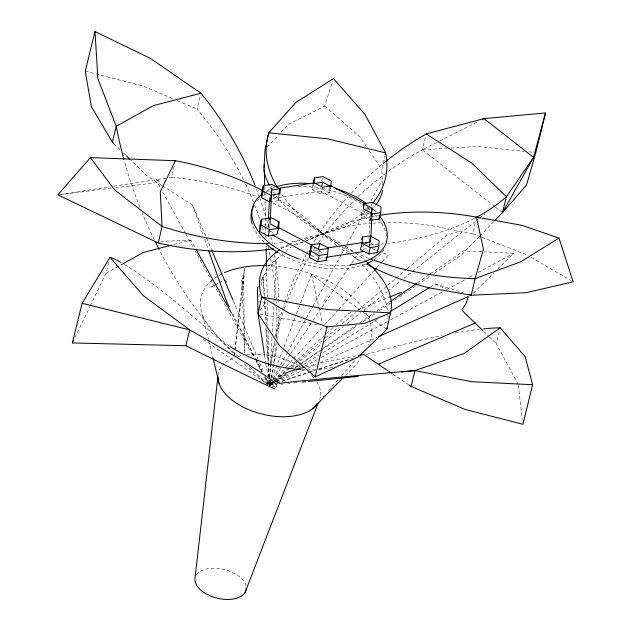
<?xml version="1.0" encoding="UTF-8"?>
<svg xmlns="http://www.w3.org/2000/svg" width="631" height="631" viewBox="0 0 631 631"><rect width="100%" height="100%" fill="white"/><g stroke="black" fill="none" stroke-linecap="round" stroke-linejoin="round"><path stroke-width="0.47" stroke-dasharray="3.15 2.37" d="M268.08 226.884L268.443 219.17M268.561 227.215L268.703 224.289L264.279 224.967M269.76 201.999L278.271 200.697L278.539 195.066M312.858 184.236L312.597 189.86L320.84 194.19L329.358 192.889L330.912 186.555M329.619 187.265L329.358 192.889L321.108 188.566L312.597 189.86L313.93 184.433M370.752 218.578L370.31 220.385L361.737 215.889L362.013 210.028L369.727 214.083M368.914 239.267L369.963 217.072L370.586 214.532L370.31 220.385M369.119 245.498L369.206 243.621M269.492 380.69A303.038 279.423 -27.9 0 0 269.327 384.524L269.682 378.632M269.737 377.654L270.502 363.953M270.557 362.975L272.103 335.582M272.324 331.669L273.862 304.268M273.917 303.29L276.394 259.262L263.048 277.056L261.013 286.569M234.219 355.876L234.764 351.033M234.874 350.063L243.345 274.501L244.82 353.021L241.87 280.519L244.986 267.812M234.243 355.86L234.85 350.97M234.969 349.992L245.104 267.836M258.773 297.027L259.586 293.226M168.761 177.721L171.64 177.272L174.14 166.229M382.394 184.891L381.881 169.455L383.135 163.934M383.34 163.011L385.005 155.644M480.972 236.917L472.714 233.691L475.624 220.803M90.312 305.854L106.118 273.184L109.092 261.068M243.487 179.764A290.552 247.794 57.8 0 0 197.061 109.06L200.5 95.084M270.738 188.929L271.851 184.402M269.405 198.899L269.816 197.211M268.009 231.829L268.427 230.141M268.869 228.335L269.54 225.614M278.271 200.697L279.77 194.6M321.818 181.121L322.488 178.407M273.262 198.315L320.485 191.098L321.108 188.566M320.84 194.19L322.551 187.218M318.568 253.402L319.46 249.773M361.737 215.889L363.014 210.659M371.533 205.966L371.974 204.152M369.427 246.5L370.097 243.787M388.333 171.466A290.552 264.334 -21.9 0 1 422.328 149.752L425.767 135.775M518.169 384.382L496.297 343.666L499.728 329.69M280.984 132.384L288.272 124.591L324.705 106.126L332.553 81.312M269.642 384.563L271.732 379.065M272.079 378.15L282.53 350.639M283.926 346.971L296.12 314.877M296.467 313.954L300.301 303.874M300.648 302.951L311.454 274.524L359.82 309.774M74.939 337.64L89.886 306.737M260.887 281.41L268.656 265.73L282.933 253.804M269.768 384.618L271.196 382.031M273.089 378.576L280.211 365.633M280.685 364.773L287.326 352.69M287.799 351.83L312.479 306.958M312.952 306.098L341.426 254.325M341.899 253.457L366.098 209.453M366.572 208.593L367.999 205.998M370.847 200.824L382.236 180.111M275.368 387.978L276.835 385.486A314.451 13.338 27.4 0 1 271.259 386.022M361.468 356.184L356.972 363.59L345.299 375.5M323.774 301.563L327.41 295.971M260.146 310.326L265.414 302.288L265.233 300.348M269.847 384.665L281.931 366.721M282.483 365.909L290.173 354.488M290.725 353.675L312.708 321.045M313.252 320.232L321.495 307.999M322.047 307.187L351.167 263.955M351.719 263.143L357.761 254.167M362.707 246.824L363.811 245.199M323.001 397.009L324.287 395.542M328.546 390.668L338.413 379.349M341.623 375.666L355.758 359.473M269.958 384.76L273.255 381.132M273.917 380.414L285.811 367.368M286.474 366.643L324.137 325.344M324.799 324.618L338.011 310.121M338.673 309.395L373.694 270.991M376.999 267.37L381.621 262.299M382.283 261.573L388.231 255.05L380.091 251.769M267.063 147.268L278.334 135.215M479.308 236.546L461.569 254.837L433.868 273.657M479.994 235.836L493.639 221.765M473.376 293.17L493.521 273.247M497.685 269.121L513.658 253.315L484.19 251.848M273.649 381.526L270.021 384.823L297.785 361.374M274.375 380.872L288.888 367.692M289.613 367.029L296.862 360.443M297.587 359.78L323.711 336.055M326.613 333.42L333.144 327.489M336.047 324.855L348.383 313.646L351.995 312.195M298.534 360.735L322.52 340.432M325.525 337.893L338.263 327.103M342.018 323.932L355.513 312.511M358.511 309.971L387 285.859M387.75 285.228L406.49 269.358M407.24 268.727L446.977 235.095L459.818 231.135M285.843 251.375L290.93 247.123M266.211 378.229L269.295 385.486L284.684 373.236M291.609 367.723L296.996 363.432M300.072 360.987L321.621 343.84M324.697 341.387L343.169 326.684M347.018 323.624L360.869 312.597M363.953 310.152L387.048 291.767M387.82 291.151L400.914 280.732M403.99 278.279L411.688 272.15M412.461 271.543L475.6 221.292M476.373 220.676L478.684 218.839M479.45 218.223L484.845 213.933M274.154 382.118L270.1 384.918L272.553 383.269M274.958 381.558L286.293 373.702M295.198 367.526L300.861 363.598M301.673 363.038L320.288 350.134M323.529 347.894L356.72 324.886M359.954 322.638L373.718 313.102M376.952 310.862L389.098 302.446M417.43 282.806L429.569 274.39M430.381 273.83L463.564 250.822L483.212 251.801M273.365 382.717L286.403 373.86M295.363 367.77L299.441 365.002M300.253 364.45L320.619 350.607M321.439 350.055L358.1 325.139M362.991 321.818L376.021 312.96M379.278 310.752L390.684 302.998M394.761 300.23L416.76 285.283M417.572 284.731L430.61 275.873M274.327 382.41L270.131 384.973L272.758 383.609M275.163 381.897L289.424 373.181M298.652 367.542L302.848 364.978M303.685 364.466L318.781 355.237M322.977 352.674L377.504 319.349M430.35 287.05L435.382 283.974L463.004 292.634M106.118 273.184L118.762 266.132M211.172 287.058L214.485 285.212M215.313 284.755L218.626 282.901M219.454 282.443L223.595 280.132M276.228 381.731L297.02 370.484M304.82 366.264L317.819 359.236M321.289 357.359L387.142 321.739M390.613 319.87L442.599 291.743M446.937 289.4L466.001 279.091M469.464 277.214L474.662 274.406M478.132 272.529L513.658 253.315M494.799 206.574L422.328 149.752L438.845 141.423M439.712 140.981L477.959 121.68M270.194 385.084L272.884 383.877M276.465 382.276L304.268 369.845M307.857 368.244L316.825 364.229M320.414 362.628L376.904 337.364M295.474 245.23L302.746 242.194M306.382 240.671L322.741 233.841A164.399 78.97 13.3 0 0 368.551 212.978M357.43 310.01L388.191 297.658M269.295 385.486L273.042 384.255A303.038 42.742 -20.5 0 0 269.295 385.486L274.185 384.981M276.788 383.033L308.63 372.613M309.569 372.306L315.185 370.468M318.931 369.245L353.589 357.903M173.699 244.576L190.846 240.111L195.657 248.677M60.734 194.411L109.96 186.808M113.825 186.208L167.807 177.863M266.511 191.319L269.35 190.885M272.868 195.933L274.753 195.642M367.321 209.224L370.862 208.68M314.388 251.059L318.174 250.483M363.306 249.174L368.039 248.456M319.207 258.355L325.959 257.322M366.437 251.138L368.362 250.846M58.817 194.734L111.545 188.212M115.449 187.722L157.442 182.525L160.755 188.543M281.032 384.279L282.988 384.082M287.87 383.585L289.826 383.38M293.738 382.985L297.651 382.583M422.328 149.752L446.866 148.293M450.786 148.056L477.281 146.479L524.093 151.33M160.408 241.452L190.846 240.111M257.756 301.784L265.414 302.288L266.416 323.821M528.975 151.834L532.872 152.245M259.948 313.915L318.3 325.154M472.714 233.691L430.736 225.385A164.399 76.233 13.5 0 0 385.864 222.617M85.264 71.153L143.355 86.155L173.793 99.138M481.895 237.272L526.877 254.837M371.951 248.48L379.184 251.398M177.374 100.66L197.061 109.06M156.456 180.064L160.116 181.704L156.291 179.646L157.442 182.525M435.382 283.974L446.606 289.345M373.442 210.028L377.724 212.284M320.485 191.098L369.963 217.072M272.766 192.037L275.242 193.338M370.902 243.542L375.027 245.711M318.994 250.917L323.119 253.078M270.139 231.041L274.43 233.296M315.429 254.814L317.906 256.115M311.201 255.46L317.283 258.647M531.089 257.29L570.637 280.361M161.52 185.143L146.849 175.741L130.649 159.966M162.333 185.664L192.518 204.996L211.417 249.434M392.695 373.986L407.902 384.263M203.395 339.431L267.686 384.358M362.991 312.085L371.714 318.442M374.885 320.753L385.983 328.846M495.572 207.181L502.513 212.615M324.705 106.126L360.001 136.903L366.564 146.668M483.583 331.291L488.528 336.102M489.23 336.788L496.297 343.666M113.746 143.505L120.087 149.681M123.605 153.104L125.719 155.163M369.301 150.738L381.881 169.455M162.656 191.99L185.404 233.265M185.877 234.125L194.411 249.608M194.884 250.468L253.654 357.107M256.02 361.405L261.707 371.722M264.555 376.881L268.349 383.766L264.839 376.731M231.924 313.97L255.169 358.447M255.626 359.323L261.999 371.533M264.736 376.762L268.38 383.735M232.736 313.725L255.476 358.353M255.918 359.228L262.157 371.485M233.415 301.137L258.103 359.181M259.649 362.809L263.892 372.787M225.598 280.038L226.624 282.514M192.518 204.996L203.332 235.592M204.641 239.299L208.254 249.505M241.87 280.519L243.582 287.081M202.709 315.634L208.49 339.462M208.719 340.409L213.112 358.518M311.454 274.524L322.441 323.23M264.578 355.348L265.793 363.125M265.943 364.095L267.773 375.76M268.53 380.619L269.145 384.508M518.28 385.352L522.326 419.457M264.87 296.46L263.048 277.056L264.113 295.616M264.397 300.498L265.635 321.991M265.974 327.852L267.946 362.036M268.001 363.014L268.79 376.691M269.011 380.596L269.24 384.508L269.177 380.564M266.692 329.69L268.885 376.675M269.066 380.588L269.248 384.508M264.689 186.618L264.775 190.554M264.799 191.54L264.933 197.448M265.028 201.384L265.596 225.993M265.619 226.979L265.761 232.886M266.053 245.688L266.101 247.652M266.558 267.347L267.244 296.878M267.355 301.799L267.899 325.43M268.017 330.352L269.09 376.62M269.713 376.841A303.038 279.423 -27.9 0 1 270.596 366.201M270.699 365.231A303.038 279.423 -27.9 0 1 274.375 340.992M275.361 336.173A303.038 279.423 -27.9 0 1 281.828 311.485M282.404 309.64A303.038 279.423 -27.9 0 1 284.534 303.195M284.849 302.273A303.038 279.423 -27.9 0 1 306.28 254.585M306.761 253.717A303.038 279.423 -27.9 0 1 309.222 249.426M313.812 241.831A303.038 279.423 -27.9 0 1 348.028 196.698M351.364 193.094A303.038 279.423 -27.9 0 1 382.717 163.871M269.334 384.516A290.552 264.334 -21.9 0 1 269.666 378.718M269.737 377.748A290.552 264.334 -21.9 0 1 271.093 364.111M271.22 363.133A290.552 264.334 -21.9 0 1 274.942 341.679M276.047 336.836A290.552 264.334 -21.9 0 1 284.116 309.482M284.439 308.567A290.552 264.334 -21.9 0 1 287.16 301.287M287.515 300.372A290.552 264.334 -21.9 0 1 308.567 258.008M313.276 250.499A290.552 264.334 -21.9 0 1 314.853 248.093M318.655 242.509A290.552 264.334 -21.9 0 1 354.07 200.603M358.305 196.517A290.552 264.334 -21.9 0 1 385.162 173.817M276.82 382.875A303.038 42.742 -20.5 0 1 315.279 370.058M318.97 368.875A303.038 42.742 -20.5 0 1 349.511 359.433M366.24 354.543A303.038 42.742 -20.5 0 1 441.81 335.613M455.211 333.018A303.038 42.742 -20.5 0 1 479.686 329.287M269.248 384.886A337.356 34.563 -3.8 0 1 272.56 379.838M273.444 379.176A337.356 34.563 -3.8 0 1 284.747 373.489M305.704 366.8A337.356 34.563 -3.8 0 1 317.133 363.913M320.469 363.133A337.356 34.563 -3.8 0 1 358.432 355.49M124.425 264.468A303.038 32.268 45.5 0 1 239.125 357.288M249.332 366.706A303.038 32.268 45.5 0 1 267.812 384.074M269.563 385.02A314.451 4.488 -4.3 0 1 276.693 383.758M277.325 383.672A314.451 4.488 -4.3 0 1 278.657 383.49M267.82 384.334A303.038 195.87 65.1 0 1 243.014 362.88M233.091 353.084A303.038 195.87 65.1 0 1 159.556 250.255M154.256 239.717A303.038 195.87 65.1 0 1 142.18 212.836M139.987 207.418A303.038 195.87 65.1 0 1 124.204 160.479M245.625 184.189A290.552 247.794 57.8 0 1 254.261 204.097M254.624 205.012A290.552 247.794 57.8 0 1 259.72 218.878M262.464 227.255A290.552 247.794 57.8 0 1 264.697 234.708M264.965 235.639A290.552 247.794 57.8 0 1 265.485 237.501M267.946 246.934A290.552 247.794 57.8 0 1 270.36 257.558M270.565 258.529A290.552 247.794 57.8 0 1 276.283 300.537M276.346 301.508A290.552 247.794 57.8 0 1 276.465 303.448M276.662 307.313A290.552 247.794 57.8 0 1 276.339 338.934M276.055 342.917A290.552 247.794 57.8 0 1 273.633 363.582M273.483 364.552A290.552 247.794 57.8 0 1 269.516 384.555A303.038 262.125 63 0 0 276.993 344.455M256.549 189.221A303.038 262.125 63 0 1 259.27 196.588M259.601 197.519A303.038 262.125 63 0 1 266.408 218.965M266.676 219.896A303.038 262.125 63 0 1 268.672 227.389M270.928 236.806A303.038 262.125 63 0 1 272.379 243.566M274.54 255.247A303.038 262.125 63 0 1 279.005 305.175M279.028 309.032A303.038 262.125 63 0 1 277.522 339.549M332.734 367.376A87.283 49.186 13.8 0 1 316.502 369.569M315.547 369.616A87.283 49.186 13.8 0 1 308.748 369.782M304.868 369.719A87.283 49.186 13.8 0 1 302.02 369.6M229.14 345.859A87.283 49.186 13.8 0 1 213.049 279.415M214.453 278.35A87.283 49.186 13.8 0 1 222.538 273.562M267.031 265.635A87.283 49.186 13.8 0 1 365.365 312.053M365.877 312.913A87.283 49.186 13.8 0 1 367.96 345.48M383.735 249.671A69.118 38.948 13.8 0 1 381.242 253.339M380.651 254.041A69.118 38.948 13.8 0 1 374.278 259.586M365.365 264.168A69.118 38.948 13.8 0 1 278.981 253.26M264.263 242.272A69.118 38.948 13.8 0 1 252.881 226.032M256.927 201.273A69.118 38.948 13.8 0 1 260.311 197.968M263.301 195.728A69.118 38.948 13.8 0 1 265.761 194.198M298.053 186.421A69.118 38.948 13.8 0 1 320.658 188.251M322.512 188.598A69.118 38.948 13.8 0 1 353.439 199.215M354.275 199.648A69.118 38.948 13.8 0 1 361.91 204.105M362.715 204.633A69.118 38.948 13.8 0 1 369.592 209.721M374.696 214.398A69.118 38.948 13.8 0 1 377.819 217.853M378.387 218.547A69.118 38.948 13.8 0 1 386.393 236.097M349.984 264.988A69.118 38.948 13.8 0 1 300.23 259.38M266.534 191.035A69.118 38.948 13.8 0 1 274.619 187.368M373.378 209.192A69.118 38.948 13.8 0 1 376.131 211.913M218.042 375.248A52.373 29.515 13.8 0 1 224.068 363.787M225.551 362.525A52.373 29.515 13.8 0 1 234.006 357.816M238.266 356.397A52.373 29.515 13.8 0 1 242.927 355.316M246.682 354.74A52.373 29.515 13.8 0 1 264.957 354.772M265.919 354.89A52.373 29.515 13.8 0 1 300.435 366.674M311.525 375.311A52.373 29.515 13.8 0 1 314.451 378.584M316.754 381.802A52.373 29.515 13.8 0 1 319.696 399.502M196.383 574.809A26.187 14.758 13.8 0 1 223.287 569.312A26.187 14.758 13.8 0 1 246.035 586.073M340.977 246.011A168.201 89.318 14.2 0 0 322.741 233.841A168.201 84.546 10.7 0 0 271.985 202.756M341.75 246.587A168.201 89.318 14.2 0 1 349.172 252.471M351.964 254.853A168.201 89.318 14.2 0 1 359.268 261.636M362.076 264.492A168.201 89.318 14.2 0 1 387.568 311.399M387.947 315.303A168.201 89.318 14.2 0 1 388.033 319.16M375.611 205.304A164.399 78.97 13.3 0 1 373.063 208.443M370.176 205.951A164.896 95.746 11.8 0 1 366.887 209.271M366.193 209.918A164.896 95.746 11.8 0 1 322.741 233.841A177.287 92.331 10.9 0 1 306.445 240.648M273.065 196.273A168.722 87.662 18.4 0 1 322.741 233.841A164.399 90.635 14.3 0 0 336.591 245.372M371.84 223.24A164.399 76.233 13.5 0 0 322.741 233.841A177.776 78.268 13.7 0 0 302.919 238.81M372.826 223.169A164.399 76.233 13.5 0 1 384.847 222.633M370.492 216.969A164.896 88.088 7.3 0 0 322.741 233.841A177.776 85.556 17.6 0 1 303.992 239.378M371.438 216.78A164.896 88.088 7.3 0 1 378.174 215.55M281.773 194.514A164.896 95.1 14.9 0 0 322.741 233.841A164.896 81.833 7.2 0 0 339.21 244.402M281.032 248.874A177.776 78.268 13.7 0 1 288.004 244.899M288.935 244.442A177.776 78.268 13.7 0 1 299.323 240.048M300.072 240.174A177.776 85.556 17.6 0 1 289.937 241.783M282.712 242.58A177.776 85.556 17.6 0 1 272.3 243.266M276.299 195.91A164.399 79.293 11.8 0 0 322.741 233.841A168.722 74.087 10.8 0 1 342.444 244.442M272.497 190.499A164.399 79.293 11.8 0 1 269.855 186.082M345.749 246.476A168.722 74.087 10.8 0 1 354.259 252.155M355.127 252.779A168.722 74.087 10.8 0 1 364.955 260.469M369.119 258.41A164.896 81.833 7.2 0 1 358.487 254.025M353.415 251.722A164.896 81.833 7.2 0 1 343.524 246.776M171.64 177.272A168.201 84.546 10.7 0 1 256.415 196.399M302.714 241.886A177.287 92.331 10.9 0 1 293.029 244.678M289.045 245.664A177.287 92.331 10.9 0 1 279.028 247.754M360.498 260.887A164.399 90.635 14.3 0 1 349.811 254.498M348.951 253.946A164.399 90.635 14.3 0 1 339.786 247.715M473.999 218.563A230.709 139.191 8.8 0 1 387.6 243.314M383.664 243.74A230.709 139.191 8.8 0 1 368.788 244.938"/><path stroke-width="0.95" d="M369.253 242.683L370.965 235.71L372.022 213.42L363.448 208.916L363.724 203.064L331.07 185.924L322.551 187.218L314.309 182.895L280.251 188.093L279.983 193.725L271.472 195.026L270.415 217.316L278.989 221.82L278.713 227.673L277.001 234.645L268.143 235.994L259.57 231.498L259.846 225.638L261.408 219.304L270.257 217.955L269.981 223.808L278.555 228.312L269.705 229.66L261.124 225.157L261.408 219.304M271.472 195.026L269.76 201.999L261.51 197.669L261.778 192.037L263.34 185.703L271.851 184.402L280.093 188.732L271.582 190.034L270.92 192.747M261.51 197.669L263.072 191.335L263.34 185.703M268.49 218.2L269.263 201.794M269.76 201.999L269.894 199.183M271.582 190.034L271.314 195.657L263.072 191.335M328.128 247.841L327.71 254.104L326.148 260.445L317.638 261.747L309.387 257.416L309.655 251.785L311.367 244.812L319.885 243.511L328.128 247.841L362.186 242.643L362.454 237.011L370.965 235.71M309.387 257.416L310.949 251.075L311.217 245.451L319.46 249.773L327.978 248.48M314.151 183.526L314.419 177.895L322.93 176.593L331.18 180.923L330.912 186.555L322.662 182.225L314.151 183.526L314.309 182.895M326.148 260.445L326.243 258.568M371.422 215.865L372.14 208.198L363.566 203.695L372.424 202.346L380.998 206.842L380.722 212.694L379.16 219.036L371.194 220.251M362.186 242.643L360.475 249.608L368.717 253.938L377.235 252.637L377.322 250.759M379.16 219.036L379.255 217.08M378.789 246.303L379.057 240.671L370.807 236.341L370.539 241.973L362.028 243.274L370.279 247.604L378.789 246.303L377.235 252.637M217.971 376.21L194.916 579.195A26.187 14.758 13.8 0 0 219.864 598.756A26.187 14.758 13.8 0 0 246.24 588.463M273.341 248.724A177.287 92.331 10.9 0 1 158.286 243.006L162.041 226.434L160.258 191.706L175.394 160.708A168.722 87.662 18.4 0 1 262.646 190.609M385.218 154.721L385.636 152.883L364.97 114.4L333.428 78.559L295.852 102.53L268.822 132.826L265.075 149.389L263.884 170.236A164.399 79.293 11.8 0 0 269.374 185.191M258.3 286.64L257.44 288.383L258.032 313.544L279.919 346.096L315.208 376.873L358.376 356.862L386.779 329.421L390.526 312.85A168.722 74.087 10.8 0 0 365.712 261.124M315.208 376.873L327.016 326.85L365.065 323.246L390.526 312.85L326.826 309.505L261.786 296.98L258.032 313.544L264.578 355.348M255.121 185.553A303.038 262.125 63 0 0 200.958 93.214L150.233 58.312L94.989 31.55L85.264 71.153L91.329 106.458L112.334 142.133L113.746 143.505M112.334 142.133L116.23 126.295L97.915 78.733L94.989 31.55M274.595 388.696A302.446 1.838 26.6 0 1 185.837 345.725L72.376 342.941L82.101 303.33L110.015 257.338A303.038 32.268 45.5 0 1 120.9 262.441M185.837 345.725L189.734 329.887L143.198 295.592L110.015 257.338M259.57 231.498L261.124 225.157M269.816 219.762L270.415 217.316M268.143 235.994L269.705 229.66M278.76 194.159L280.251 188.093M277.49 227.917L278.989 221.82M313.086 183.329L314.419 177.895M321.55 186.752L322.662 182.225M330.912 186.555L331.07 185.924M318.387 249.616L319.885 243.511M317.638 261.747L319.191 255.405L327.71 254.104M363.125 205.509L363.724 203.064M361.808 239.622L362.454 237.011M370.807 213.625L372.14 208.198M368.717 253.938L370.279 247.604M411.104 386.424L415.001 370.578L463.966 353.541L500.186 327.828L525.181 356.665L532.635 384.721L522.91 424.324L464.818 409.33L411.104 386.424L408.707 384.8M383.474 163.255A303.038 279.423 -27.9 0 1 426.225 133.914L484.04 118.612L545.523 112.941L535.798 152.544L526.514 185.08L502.513 212.615L495.004 220.361M545.523 112.941L533.55 157.427L502.513 212.615L506.401 196.777L533.55 157.427L484.04 118.612L482.297 119.488M245.183 592.17L318.15 403.083M72.376 342.941L73.653 340.29M317.559 403.256L313.031 408.438L343.24 377.606M175.394 160.708L90.438 157.632L57.839 194.861L158.286 243.006M374.357 270.273L376.336 268.096M389.903 301.878L416.618 283.366M366.422 264.113A164.399 90.635 14.3 0 0 429.301 287.902L471.294 295.229L525.994 292.705L573.161 281.836L558.979 238.076L520.93 261.707L475.04 278.665A164.896 81.833 7.2 0 1 370.949 259.104M390.084 311.659L429.506 287.562M121.294 264.728L143.205 252.51L171.79 245.073M378.703 336.568L468.376 296.467L465.962 303.732L461.782 310.058L482.873 330.605M378.284 364.253L475.111 323.033M389.09 297.296L401.758 292.208M200.958 93.214L153.317 105.614L116.23 126.295A303.038 195.87 65.1 0 0 123.944 159.525M371.864 214.051L380.722 212.694M365.467 243.258L367.36 242.967M326.921 257.18L364.505 251.43M302.541 382.078L305.475 381.779M308.409 381.479L358.282 376.384M401.308 371.982L415.001 370.578L471.562 381.723L532.635 384.721M379.144 215.384A164.896 88.088 7.3 0 1 476.46 217.119L521.774 225.291L558.979 238.076M82.101 303.33L189.734 329.887A314.451 13.338 27.4 0 1 276.441 384.8M468.533 294.369L471.294 295.229L475.04 278.665L483.441 249.213L476.46 217.119M327.016 326.85L288.809 312.96L261.786 296.98A177.776 78.268 13.7 0 1 279.423 249.939M278.713 227.673L311.367 244.812M310.949 251.075L319.191 255.405M272.142 234.953L310.334 255.003M426.225 133.914L471.893 163.169L506.401 196.777A230.709 139.191 8.8 0 1 474.914 218.089M391.89 373.449L363.89 354.535A337.356 34.563 -3.8 0 0 358.432 355.49M126.421 155.849L129.947 159.28M90.438 157.632L114.629 189.939L162.041 226.434A177.776 85.556 17.6 0 0 268.404 243.392M196.138 249.537L231.467 313.094M229.171 306.729L226.939 302.352L208.577 250.428M211.803 250.341L233.028 300.23M213.112 358.518L219.351 384.255M264.184 164.959L264.255 167.909M264.302 169.881L264.665 185.632M266.124 248.638L266.534 266.361M301.066 369.545A87.283 49.186 13.8 0 1 229.944 346.403M224.344 272.726A87.283 49.186 13.8 0 1 266.093 265.612M379.791 216.188A69.118 38.948 13.8 0 1 349.984 264.988M299.299 259.057A69.118 38.948 13.8 0 1 261.841 194.19M276.299 186.8A69.118 38.948 13.8 0 1 310.61 183.637M335.313 188.44A69.118 38.948 13.8 0 1 366.595 203.616M315.208 406.506A52.373 29.515 13.8 0 1 258.245 413.06A52.373 29.515 13.8 0 1 217.971 377.953M387.166 327.607A168.201 89.318 14.2 0 1 386.779 329.421M277.198 187.336A164.896 95.1 14.9 0 1 268.822 132.826L327.323 138.804L385.636 152.883A164.896 95.746 11.8 0 1 372.59 203.221M483.677 328.846A303.038 42.742 -20.5 0 1 500.186 327.828M159.107 249.387A303.038 195.87 65.1 0 1 155.557 242.367M285.512 373.189A337.356 34.563 -3.8 0 1 303.464 367.416M372.661 260.611A69.118 38.948 13.8 0 1 367.297 263.372M278.137 252.755A69.118 38.948 13.8 0 1 266.456 244.284M252.211 224.084A69.118 38.948 13.8 0 1 253.843 205.635M279.359 383.403A314.451 4.488 -4.3 0 1 415.001 370.578M382.583 190.617A164.399 78.97 13.3 0 1 376.202 204.491"/></g></svg>
